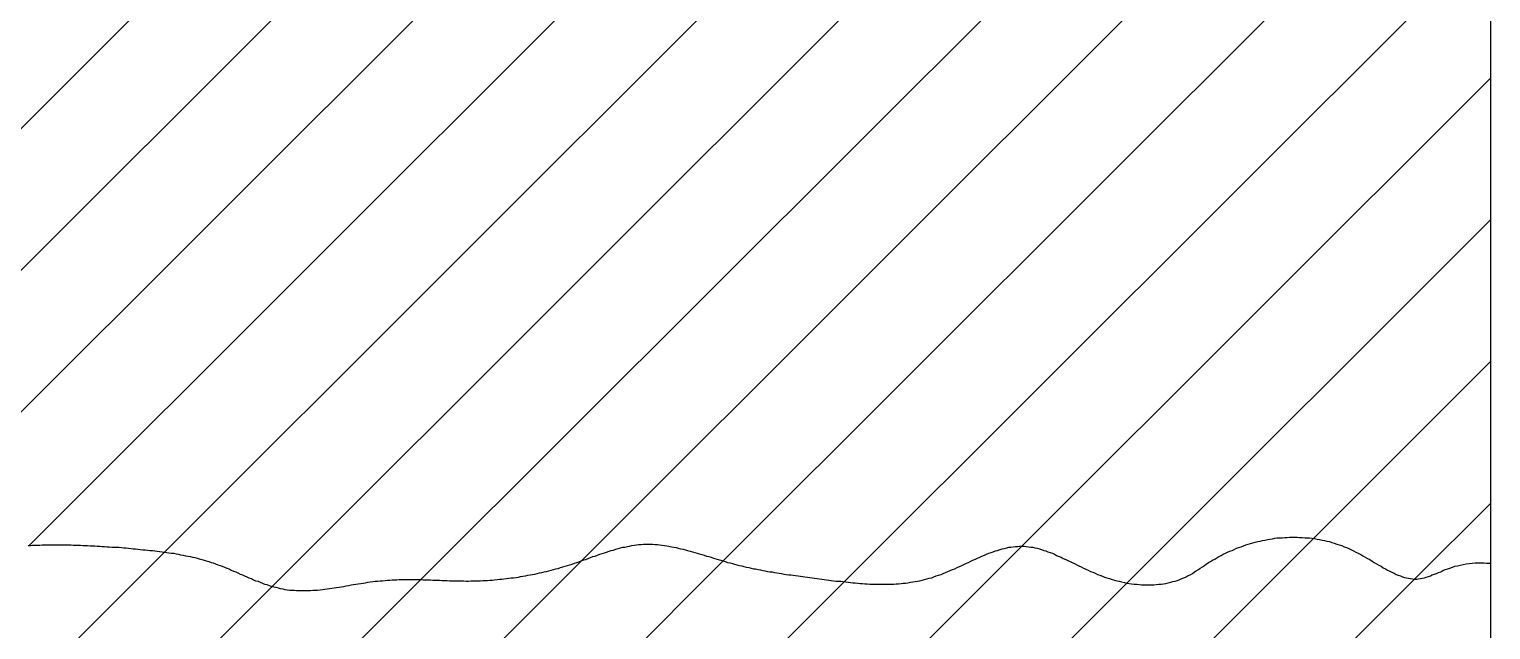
# Model space of a CAD drawing. Extents: x 443 to 1217, y -1921 to -677.
# Drawn here: x 527.88 to 537.58, y -1569.37 to -1565.38 of the extents above; entities that cross this region are included whole.
import ezdxf

# ---------------------------------------------------------------- set-up
doc = ezdxf.new("R2010")
doc.units = 0
doc.header["$MEASUREMENT"] = 0
doc.layers.add('2', color=2, linetype='CONTINUOUS')
doc.layers.add('3', color=8, linetype='CONTINUOUS')

msp = doc.modelspace()

# ---------------------------------------------------------------- linework, layer by layer
at = {"layer": '2', "color": 8, "linetype": 'Continuous'}
for p, q in [((525.1891, -1568.6753), (533.0263, -1560.8382)), ((525.7597, -1569.0467), (533.8507, -1560.9556)), ((526.7454, -1569.0028), (534.8765, -1560.8717)), ((527.876, -1568.8141), (535.8273, -1560.8628)), ((529.488, -1569.0858), (537.5768, -1560.997)), ((528.7737, -1568.8583), (536.5748, -1561.0572)), ((530.4746, -1569.0411), (537.5768, -1561.9389)), ((531.5412, -1568.9163), (537.5768, -1562.8807)), ((532.4823, -1568.9171), (537.5768, -1563.8226)), ((533.2857, -1569.0556), (537.5768, -1564.7645)), ((534.4643, -1568.8189), (537.5768, -1565.7064)), ((535.1615, -1569.0635), (537.5768, -1566.6482)), ((536.3995, -1568.7675), (537.5768, -1567.5901)), ((537.0715, -1569.0373), (537.5768, -1568.532)), ((532.0789, -1573.088), (536.3995, -1568.7675)), ((525.1891, -1572.4428), (528.7737, -1568.8583)), ((530.172, -1573.1112), (534.4644, -1568.8189)), ((527.4918, -1572.9657), (531.5412, -1568.9163)), ((528.6256, -1572.7739), (532.4823, -1568.9171)), ((525.5194, -1573.0544), (529.488, -1569.0858)), ((526.3588, -1573.1569), (530.4746, -1569.0411)), ((529.401, -1572.9403), (533.2857, -1569.0556)), ((531.1013, -1573.1238), (535.1615, -1569.0635)), ((533.2127, -1572.8961), (537.0715, -1569.0373))]:
    msp.add_line(p, q, dxfattribs=at)
at = {"layer": '3', "color": 3, "linetype": 'Continuous'}
msp.add_line((537.5768, -1575.3266), (537.5768, -1554.5472), dxfattribs=at)
at = {"layer": '3', "color": 3}
for p, q in [((527.8841, -1568.8144), (527.8981, -1568.8124)), ((527.8981, -1568.8124), (527.9141, -1568.8124)), ((527.9141, -1568.8124), (527.9301, -1568.8124)), ((527.9301, -1568.8124), (527.9461, -1568.8124)), ((527.9461, -1568.8124), (527.9621, -1568.8104)), ((527.9621, -1568.8104), (527.978, -1568.8104)), ((527.978, -1568.8104), (527.994, -1568.8104)), ((527.994, -1568.8104), (528.01, -1568.8104)), ((528.01, -1568.8104), (528.026, -1568.8104)), ((528.026, -1568.8104), (528.042, -1568.8104)), ((528.042, -1568.8104), (528.058, -1568.8104)), ((528.058, -1568.8104), (528.0739, -1568.8104)), ((528.0739, -1568.8104), (528.0899, -1568.8104)), ((528.0899, -1568.8104), (528.1059, -1568.8104)), ((528.1059, -1568.8104), (528.1219, -1568.8104)), ((528.1219, -1568.8104), (528.1379, -1568.8104)), ((528.1379, -1568.8104), (528.1539, -1568.8104)), ((528.1539, -1568.8104), (528.1679, -1568.8124)), ((528.1679, -1568.8124), (528.1838, -1568.8124)), ((528.1838, -1568.8124), (528.1998, -1568.8124)), ((528.1998, -1568.8124), (528.2158, -1568.8124)), ((528.2158, -1568.8124), (528.2318, -1568.8144)), ((531.8762, -1568.8144), (531.8921, -1568.8124)), ((531.8921, -1568.8124), (531.9061, -1568.8104)), ((531.9061, -1568.8104), (531.9221, -1568.8084)), ((531.9221, -1568.8084), (531.9381, -1568.8084)), ((531.9381, -1568.8084), (531.9521, -1568.8064)), ((531.9521, -1568.8064), (531.9681, -1568.8064)), ((531.9681, -1568.8064), (531.9841, -1568.8064)), ((531.9841, -1568.8064), (531.998, -1568.8064)), ((531.998, -1568.8064), (532.014, -1568.8064)), ((532.014, -1568.8064), (532.03, -1568.8084)), ((532.03, -1568.8084), (532.046, -1568.8084)), ((532.046, -1568.8084), (532.06, -1568.8104)), ((532.06, -1568.8104), (532.076, -1568.8124)), ((532.076, -1568.8124), (532.0919, -1568.8144)), ((535.9361, -1568.8164), (535.9521, -1568.8104)), ((535.9521, -1568.8104), (535.9661, -1568.8064)), ((535.9661, -1568.8064), (535.9821, -1568.8004)), ((535.9821, -1568.8004), (535.9981, -1568.7964)), ((535.9981, -1568.7964), (536.014, -1568.7924)), ((536.014, -1568.7924), (536.03, -1568.7884)), ((536.03, -1568.7884), (536.046, -1568.7844)), ((536.046, -1568.7844), (536.062, -1568.7804)), ((536.062, -1568.7804), (536.078, -1568.7784)), ((536.078, -1568.7784), (536.094, -1568.7744)), ((536.094, -1568.7744), (536.11, -1568.7724)), ((536.11, -1568.7724), (536.1279, -1568.7704)), ((536.1279, -1568.7704), (536.1439, -1568.7664)), ((536.1439, -1568.7664), (536.1599, -1568.7644)), ((536.1599, -1568.7644), (536.1759, -1568.7644)), ((536.1759, -1568.7644), (536.1919, -1568.7624)), ((536.1919, -1568.7624), (536.2099, -1568.7604)), ((536.2099, -1568.7604), (536.2258, -1568.7604)), ((536.2258, -1568.7604), (536.2418, -1568.7584)), ((536.2418, -1568.7584), (536.2578, -1568.7584)), ((536.2578, -1568.7584), (536.2758, -1568.7584)), ((536.2758, -1568.7584), (536.2918, -1568.7584)), ((536.2918, -1568.7584), (536.3078, -1568.7604)), ((536.3078, -1568.7604), (536.3257, -1568.7604)), ((536.3257, -1568.7604), (536.3417, -1568.7624)), ((536.3417, -1568.7624), (536.3577, -1568.7624)), ((536.3577, -1568.7624), (536.3737, -1568.7644)), ((536.3737, -1568.7644), (536.3917, -1568.7664)), ((536.3917, -1568.7664), (536.4077, -1568.7684)), ((536.4077, -1568.7684), (536.4236, -1568.7724)), ((536.4236, -1568.7724), (536.4396, -1568.7744)), ((536.4396, -1568.7744), (536.4576, -1568.7784)), ((536.4576, -1568.7784), (536.4736, -1568.7804)), ((536.4736, -1568.7804), (536.4896, -1568.7844)), ((536.4896, -1568.7844), (536.5056, -1568.7884)), ((536.5056, -1568.7884), (536.5215, -1568.7944)), ((536.5215, -1568.7944), (536.5375, -1568.7984)), ((536.5375, -1568.7984), (536.5555, -1568.8044)), ((536.5555, -1568.8044), (536.5715, -1568.8104)), ((536.5715, -1568.8104), (536.5875, -1568.8144)), ((527.8681, -1568.8144), (527.8841, -1568.8144)), ((528.2318, -1568.8144), (528.2478, -1568.8144)), ((528.2478, -1568.8144), (528.2638, -1568.8144)), ((528.2638, -1568.8144), (528.2797, -1568.8164)), ((528.2797, -1568.8164), (528.2957, -1568.8164)), ((528.2957, -1568.8164), (528.3117, -1568.8164)), ((528.3117, -1568.8164), (528.3277, -1568.8184)), ((528.3277, -1568.8184), (528.3437, -1568.8184)), ((528.3437, -1568.8184), (528.3597, -1568.8204)), ((528.3597, -1568.8204), (528.3756, -1568.8204)), ((528.3756, -1568.8204), (528.3916, -1568.8224)), ((528.3916, -1568.8224), (528.4076, -1568.8224)), ((528.4076, -1568.8224), (528.4236, -1568.8244)), ((528.4236, -1568.8244), (528.4396, -1568.8244)), ((528.4396, -1568.8244), (528.4556, -1568.8264)), ((528.4556, -1568.8264), (528.4715, -1568.8264)), ((528.4715, -1568.8264), (528.4875, -1568.8284)), ((528.4875, -1568.8284), (528.5035, -1568.8304)), ((528.5035, -1568.8304), (528.5195, -1568.8304)), ((528.5195, -1568.8304), (528.5355, -1568.8324)), ((528.5355, -1568.8324), (528.5515, -1568.8344)), ((528.5515, -1568.8344), (528.5655, -1568.8364)), ((528.5655, -1568.8364), (528.5814, -1568.8364)), ((528.5814, -1568.8364), (528.5974, -1568.8384)), ((528.5974, -1568.8384), (528.6134, -1568.8404)), ((528.6134, -1568.8404), (528.6294, -1568.8424)), ((528.6294, -1568.8424), (528.6454, -1568.8424)), ((528.6454, -1568.8424), (528.6614, -1568.8444)), ((528.6614, -1568.8444), (528.6773, -1568.8464)), ((528.6773, -1568.8464), (528.6933, -1568.8484)), ((528.6933, -1568.8484), (528.7093, -1568.8504)), ((528.7093, -1568.8504), (528.7253, -1568.8523)), ((528.7253, -1568.8523), (528.7413, -1568.8543)), ((528.7413, -1568.8543), (528.7573, -1568.8563)), ((528.7573, -1568.8563), (528.7713, -1568.8583)), ((528.7713, -1568.8583), (528.7872, -1568.8603)), ((528.7872, -1568.8603), (528.8032, -1568.8623)), ((528.8032, -1568.8623), (528.8192, -1568.8643)), ((528.8192, -1568.8643), (528.8352, -1568.8663)), ((528.8352, -1568.8663), (528.8512, -1568.8703)), ((528.8512, -1568.8703), (528.8672, -1568.8723)), ((528.8672, -1568.8723), (528.8811, -1568.8763)), ((528.8811, -1568.8763), (528.8971, -1568.8783)), ((528.8971, -1568.8783), (528.9131, -1568.8823)), ((528.9131, -1568.8823), (528.9291, -1568.8843)), ((528.9291, -1568.8843), (528.9431, -1568.8883)), ((528.9431, -1568.8883), (528.9591, -1568.8923)), ((528.9591, -1568.8923), (528.975, -1568.8943)), ((528.975, -1568.8943), (528.991, -1568.8983)), ((528.991, -1568.8983), (529.005, -1568.9023)), ((529.005, -1568.9023), (529.021, -1568.9063)), ((529.021, -1568.9063), (529.037, -1568.9123)), ((531.5405, -1568.9163), (531.5565, -1568.9103)), ((531.5565, -1568.9103), (531.5705, -1568.9063)), ((531.5705, -1568.9063), (531.5865, -1568.9003)), ((531.5865, -1568.9003), (531.6024, -1568.8943)), ((531.6024, -1568.8943), (531.6164, -1568.8883)), ((531.6164, -1568.8883), (531.6324, -1568.8843)), ((531.6324, -1568.8843), (531.6484, -1568.8783)), ((531.6484, -1568.8783), (531.6624, -1568.8723)), ((531.6624, -1568.8723), (531.6784, -1568.8683)), ((531.6784, -1568.8683), (531.6943, -1568.8623)), ((531.6943, -1568.8623), (531.7083, -1568.8583)), ((531.7083, -1568.8583), (531.7243, -1568.8523)), ((531.7243, -1568.8523), (531.7383, -1568.8484)), ((531.7383, -1568.8484), (531.7543, -1568.8444)), ((531.7543, -1568.8444), (531.7703, -1568.8384)), ((531.7703, -1568.8384), (531.7843, -1568.8344)), ((531.7843, -1568.8344), (531.8002, -1568.8304)), ((531.8002, -1568.8304), (531.8162, -1568.8264)), ((531.8162, -1568.8264), (531.8302, -1568.8244)), ((531.8302, -1568.8244), (531.8462, -1568.8204)), ((531.8462, -1568.8204), (531.8602, -1568.8184)), ((531.8602, -1568.8184), (531.8762, -1568.8144)), ((532.0919, -1568.8144), (532.1079, -1568.8164)), ((532.1079, -1568.8164), (532.1219, -1568.8184)), ((532.1219, -1568.8184), (532.1379, -1568.8224)), ((532.1379, -1568.8224), (532.1539, -1568.8244)), ((532.1539, -1568.8244), (532.1699, -1568.8284)), ((532.1699, -1568.8284), (532.1839, -1568.8324)), ((532.1839, -1568.8324), (532.1998, -1568.8364)), ((532.1998, -1568.8364), (532.2158, -1568.8384)), ((532.2158, -1568.8384), (532.2318, -1568.8424)), ((532.2318, -1568.8424), (532.2458, -1568.8464)), ((532.2458, -1568.8464), (532.2618, -1568.8523)), ((532.2618, -1568.8523), (532.2778, -1568.8563)), ((532.2778, -1568.8563), (532.2937, -1568.8603)), ((532.2937, -1568.8603), (532.3097, -1568.8643)), ((532.3097, -1568.8643), (532.3237, -1568.8703)), ((532.3237, -1568.8703), (532.3397, -1568.8743)), ((532.3397, -1568.8743), (532.3557, -1568.8783)), ((532.3557, -1568.8783), (532.3717, -1568.8843)), ((532.3717, -1568.8843), (532.3877, -1568.8883)), ((532.3877, -1568.8883), (532.4016, -1568.8923)), ((532.4016, -1568.8923), (532.4176, -1568.8983)), ((532.4176, -1568.8983), (532.4336, -1568.9023)), ((532.4336, -1568.9023), (532.4496, -1568.9063)), ((532.4496, -1568.9063), (532.4656, -1568.9123)), ((534.1399, -1568.9123), (534.1559, -1568.9043)), ((534.1559, -1568.9043), (534.1699, -1568.8983)), ((534.1699, -1568.8983), (534.1859, -1568.8923)), ((534.1859, -1568.8923), (534.1999, -1568.8843)), ((534.1999, -1568.8843), (534.2158, -1568.8783)), ((534.2158, -1568.8783), (534.2298, -1568.8723)), ((534.2298, -1568.8723), (534.2458, -1568.8663)), ((534.2458, -1568.8663), (534.2598, -1568.8603)), ((534.2598, -1568.8603), (534.2738, -1568.8563)), ((534.2738, -1568.8563), (534.2898, -1568.8504)), ((534.2898, -1568.8504), (534.3037, -1568.8464)), ((534.3037, -1568.8464), (534.3197, -1568.8404)), ((534.3197, -1568.8404), (534.3337, -1568.8364)), ((534.3337, -1568.8364), (534.3477, -1568.8344)), ((534.3477, -1568.8344), (534.3637, -1568.8304)), ((534.3637, -1568.8304), (534.3777, -1568.8264)), ((534.3777, -1568.8264), (534.3917, -1568.8244)), ((534.3917, -1568.8244), (534.4076, -1568.8224)), ((534.4076, -1568.8224), (534.4216, -1568.8204)), ((534.4216, -1568.8204), (534.4356, -1568.8204)), ((534.4356, -1568.8204), (534.4496, -1568.8184)), ((534.4496, -1568.8184), (534.4656, -1568.8184)), ((534.4656, -1568.8184), (534.4796, -1568.8184)), ((534.4796, -1568.8184), (534.4936, -1568.8204)), ((534.4936, -1568.8204), (534.5075, -1568.8224)), ((534.5075, -1568.8224), (534.5235, -1568.8244)), ((534.5235, -1568.8244), (534.5375, -1568.8264)), ((534.5375, -1568.8264), (534.5515, -1568.8304)), ((534.5515, -1568.8304), (534.5655, -1568.8324)), ((534.5655, -1568.8324), (534.5815, -1568.8364)), ((534.5815, -1568.8364), (534.5955, -1568.8404)), ((534.5955, -1568.8404), (534.6094, -1568.8464)), ((534.6094, -1568.8464), (534.6234, -1568.8504)), ((534.6234, -1568.8504), (534.6374, -1568.8563)), ((534.6374, -1568.8563), (534.6534, -1568.8603)), ((534.6534, -1568.8603), (534.6674, -1568.8663)), ((534.6674, -1568.8663), (534.6814, -1568.8723)), ((534.6814, -1568.8723), (534.6954, -1568.8803)), ((534.6954, -1568.8803), (534.7113, -1568.8863)), ((534.7113, -1568.8863), (534.7253, -1568.8923)), ((534.7253, -1568.8923), (534.7393, -1568.9003)), ((534.7393, -1568.9003), (534.7553, -1568.9063)), ((534.7553, -1568.9063), (534.7693, -1568.9143)), ((535.7303, -1568.9123), (535.7443, -1568.9043)), ((535.7443, -1568.9043), (535.7583, -1568.8963)), ((535.7583, -1568.8963), (535.7723, -1568.8883)), ((535.7723, -1568.8883), (535.7863, -1568.8803)), ((535.7863, -1568.8803), (535.8003, -1568.8723)), ((535.8003, -1568.8723), (535.8162, -1568.8663)), ((535.8162, -1568.8663), (535.8302, -1568.8583)), ((535.8302, -1568.8583), (535.8442, -1568.8523)), ((535.8442, -1568.8523), (535.8602, -1568.8464)), ((535.8602, -1568.8464), (535.8742, -1568.8404)), ((535.8742, -1568.8404), (535.8902, -1568.8324)), ((535.8902, -1568.8324), (535.9042, -1568.8284)), ((535.9042, -1568.8284), (535.9201, -1568.8224)), ((535.9201, -1568.8224), (535.9361, -1568.8164)), ((536.5875, -1568.8144), (536.6035, -1568.8224)), ((536.6035, -1568.8224), (536.6194, -1568.8284)), ((536.6194, -1568.8284), (536.6354, -1568.8344)), ((536.6354, -1568.8344), (536.6514, -1568.8424)), ((536.6514, -1568.8424), (536.6654, -1568.8504)), ((536.6654, -1568.8504), (536.6814, -1568.8583)), ((536.6814, -1568.8583), (536.6974, -1568.8663)), ((536.6974, -1568.8663), (536.7134, -1568.8743)), ((536.7134, -1568.8743), (536.7273, -1568.8823)), ((536.7273, -1568.8823), (536.7433, -1568.8923)), ((536.7433, -1568.8923), (536.7593, -1568.9003)), ((536.7593, -1568.9003), (536.7733, -1568.9083)), ((536.7733, -1568.9083), (536.7893, -1568.9183)), ((529.037, -1568.9123), (529.051, -1568.9163)), ((529.051, -1568.9163), (529.067, -1568.9203)), ((529.067, -1568.9203), (529.0829, -1568.9263)), ((529.0829, -1568.9263), (529.0969, -1568.9303)), ((529.0969, -1568.9303), (529.1129, -1568.9363)), ((529.1129, -1568.9363), (529.1269, -1568.9423)), ((529.1269, -1568.9423), (529.1429, -1568.9463)), ((529.1429, -1568.9463), (529.1569, -1568.9522)), ((529.1569, -1568.9522), (529.1729, -1568.9582)), ((529.1729, -1568.9582), (529.1868, -1568.9642)), ((529.1868, -1568.9642), (529.2028, -1568.9702)), ((529.2028, -1568.9702), (529.2168, -1568.9782)), ((529.2168, -1568.9782), (529.2308, -1568.9842)), ((529.2308, -1568.9842), (529.2468, -1568.9902)), ((529.2468, -1568.9902), (529.2608, -1568.9962)), ((529.2608, -1568.9962), (529.2767, -1569.0042)), ((529.2767, -1569.0042), (529.2907, -1569.0102)), ((531.2008, -1569.0102), (531.2168, -1569.0062)), ((531.2168, -1569.0062), (531.2308, -1569.0042)), ((531.2308, -1569.0042), (531.2468, -1569.0002)), ((531.2468, -1569.0002), (531.2628, -1568.9962)), ((531.2628, -1568.9962), (531.2788, -1568.9942)), ((531.2788, -1568.9942), (531.2947, -1568.9902)), ((531.2947, -1568.9902), (531.3087, -1568.9862)), ((531.3087, -1568.9862), (531.3247, -1568.9822)), ((531.3247, -1568.9822), (531.3407, -1568.9782)), ((531.3407, -1568.9782), (531.3567, -1568.9742)), ((531.3567, -1568.9742), (531.3707, -1568.9702)), ((531.3707, -1568.9702), (531.3866, -1568.9662)), ((531.3866, -1568.9662), (531.4026, -1568.9602)), ((531.4026, -1568.9602), (531.4186, -1568.9562)), ((531.4186, -1568.9562), (531.4326, -1568.9522)), ((531.4326, -1568.9522), (531.4486, -1568.9463)), ((531.4486, -1568.9463), (531.4646, -1568.9423)), ((531.4646, -1568.9423), (531.4786, -1568.9383)), ((531.4786, -1568.9383), (531.4945, -1568.9323)), ((531.4945, -1568.9323), (531.5105, -1568.9263)), ((531.5105, -1568.9263), (531.5245, -1568.9223)), ((531.5245, -1568.9223), (531.5405, -1568.9163)), ((532.4656, -1568.9123), (532.4796, -1568.9163)), ((532.4796, -1568.9163), (532.4955, -1568.9203)), ((532.4955, -1568.9203), (532.5115, -1568.9263)), ((532.5115, -1568.9263), (532.5275, -1568.9303)), ((532.5275, -1568.9303), (532.5435, -1568.9343)), ((532.5435, -1568.9343), (532.5575, -1568.9383)), ((532.5575, -1568.9383), (532.5735, -1568.9423)), ((532.5735, -1568.9423), (532.5895, -1568.9463)), ((532.5895, -1568.9463), (532.6054, -1568.9503)), ((532.6054, -1568.9503), (532.6194, -1568.9542)), ((532.6194, -1568.9542), (532.6354, -1568.9582)), ((532.6354, -1568.9582), (532.6514, -1568.9602)), ((532.6514, -1568.9602), (532.6674, -1568.9642)), ((532.6674, -1568.9642), (532.6834, -1568.9682)), ((532.6834, -1568.9682), (532.6973, -1568.9702)), ((532.6973, -1568.9702), (532.7133, -1568.9742)), ((532.7133, -1568.9742), (532.7293, -1568.9762)), ((532.7293, -1568.9762), (532.7453, -1568.9802)), ((532.7453, -1568.9802), (532.7613, -1568.9822)), ((532.7613, -1568.9822), (532.7753, -1568.9862)), ((532.7753, -1568.9862), (532.7913, -1568.9882)), ((532.7913, -1568.9882), (532.8072, -1568.9902)), ((532.8072, -1568.9902), (532.8232, -1568.9942)), ((532.8232, -1568.9942), (532.8372, -1568.9962)), ((532.8372, -1568.9962), (532.8532, -1568.9982)), ((532.8532, -1568.9982), (532.8692, -1569.0002)), ((532.8692, -1569.0002), (532.8852, -1569.0042)), ((532.8852, -1569.0042), (532.9011, -1569.0062)), ((532.9011, -1569.0062), (532.9171, -1569.0082)), ((532.9171, -1569.0082), (532.9311, -1569.0102)), ((533.9121, -1569.0122), (533.9281, -1569.0062)), ((533.9281, -1569.0062), (533.9421, -1569.0002)), ((533.9421, -1569.0002), (533.9581, -1568.9942)), ((533.9581, -1568.9942), (533.9741, -1568.9862)), ((533.9741, -1568.9862), (533.9881, -1568.9802)), ((533.9881, -1568.9802), (534.004, -1568.9742)), ((534.004, -1568.9742), (534.02, -1568.9682)), ((534.02, -1568.9682), (534.034, -1568.9602)), ((534.034, -1568.9602), (534.05, -1568.9542)), ((534.05, -1568.9542), (534.066, -1568.9463)), ((534.066, -1568.9463), (534.08, -1568.9403)), ((534.08, -1568.9403), (534.096, -1568.9323)), ((534.096, -1568.9323), (534.1099, -1568.9263)), ((534.1099, -1568.9263), (534.1259, -1568.9183)), ((534.1259, -1568.9183), (534.1399, -1568.9123)), ((534.7693, -1568.9143), (534.7853, -1568.9203)), ((534.7853, -1568.9203), (534.7993, -1568.9283)), ((534.7993, -1568.9283), (534.8132, -1568.9343)), ((534.8132, -1568.9343), (534.8292, -1568.9423)), ((534.8292, -1568.9423), (534.8432, -1568.9503)), ((534.8432, -1568.9503), (534.8592, -1568.9562)), ((534.8592, -1568.9562), (534.8732, -1568.9642)), ((534.8732, -1568.9642), (534.8892, -1568.9722)), ((534.8892, -1568.9722), (534.9051, -1568.9782)), ((534.9051, -1568.9782), (534.9191, -1568.9862)), ((534.9191, -1568.9862), (534.9351, -1568.9922)), ((534.9351, -1568.9922), (534.9511, -1568.9982)), ((534.9511, -1568.9982), (534.9671, -1569.0062)), ((534.9671, -1569.0062), (534.9831, -1569.0122)), ((535.5685, -1569.0142), (535.5825, -1569.0082)), ((535.5825, -1569.0082), (535.5965, -1569.0002)), ((535.5965, -1569.0002), (535.6104, -1568.9902)), ((535.6104, -1568.9902), (535.6224, -1568.9822)), ((535.6224, -1568.9822), (535.6364, -1568.9742)), ((535.6364, -1568.9742), (535.6484, -1568.9642)), ((535.6484, -1568.9642), (535.6624, -1568.9562)), ((535.6624, -1568.9562), (535.6764, -1568.9463)), ((535.6764, -1568.9463), (535.6884, -1568.9383)), ((535.6884, -1568.9383), (535.7024, -1568.9283)), ((535.7024, -1568.9283), (535.7163, -1568.9203)), ((535.7163, -1568.9203), (535.7303, -1568.9123)), ((536.7893, -1568.9183), (536.8033, -1568.9263)), ((536.8033, -1568.9263), (536.8192, -1568.9363)), ((536.8192, -1568.9363), (536.8332, -1568.9443)), ((536.8332, -1568.9443), (536.8492, -1568.9522)), ((536.8492, -1568.9522), (536.8632, -1568.9622)), ((536.8632, -1568.9622), (536.8772, -1568.9702)), ((536.8772, -1568.9702), (536.8912, -1568.9782)), ((536.8912, -1568.9782), (536.9072, -1568.9842)), ((536.9072, -1568.9842), (536.9211, -1568.9922)), ((536.9211, -1568.9922), (536.9351, -1568.9982)), ((536.9351, -1568.9982), (536.9491, -1569.0062)), ((536.9491, -1569.0062), (536.9631, -1569.0122)), ((537.1889, -1569.0102), (537.2029, -1569.0042)), ((537.2029, -1569.0042), (537.2168, -1569.0002)), ((537.2168, -1569.0002), (537.2308, -1568.9942)), ((537.2308, -1568.9942), (537.2448, -1568.9882)), ((537.2448, -1568.9882), (537.2588, -1568.9802)), ((537.2588, -1568.9802), (537.2748, -1568.9742)), ((537.2748, -1568.9742), (537.2908, -1568.9682)), ((537.2908, -1568.9682), (537.3048, -1568.9642)), ((537.3048, -1568.9642), (537.3227, -1568.9582)), ((537.3227, -1568.9582), (537.3387, -1568.9522)), ((537.3387, -1568.9522), (537.3567, -1568.9483)), ((537.3567, -1568.9483), (537.3747, -1568.9443)), ((537.3747, -1568.9443), (537.3927, -1568.9403)), ((537.3927, -1568.9403), (537.4127, -1568.9363)), ((537.4127, -1568.9363), (537.4326, -1568.9343)), ((537.4326, -1568.9343), (537.4526, -1568.9323)), ((537.4526, -1568.9323), (537.4726, -1568.9303)), ((537.4726, -1568.9303), (537.4946, -1568.9303)), ((537.4946, -1568.9303), (537.5146, -1568.9303)), ((537.5146, -1568.9303), (537.5325, -1568.9303)), ((537.5325, -1568.9303), (537.5485, -1568.9323)), ((537.5485, -1568.9323), (537.5625, -1568.9323)), ((537.5625, -1568.9323), (537.5705, -1568.9323)), ((537.5705, -1568.9323), (537.5765, -1568.9323)), ((529.2907, -1569.0102), (529.3047, -1569.0162)), ((529.3047, -1569.0162), (529.3207, -1569.0222)), ((529.3207, -1569.0222), (529.3347, -1569.0282)), ((529.3347, -1569.0282), (529.3507, -1569.0342)), ((529.3507, -1569.0342), (529.3647, -1569.0422)), ((529.3647, -1569.0422), (529.3786, -1569.0482)), ((529.3786, -1569.0482), (529.3946, -1569.0522)), ((529.3946, -1569.0522), (529.4086, -1569.0581)), ((529.4086, -1569.0581), (529.4246, -1569.0641)), ((529.4246, -1569.0641), (529.4386, -1569.0701)), ((529.4386, -1569.0701), (529.4526, -1569.0741)), ((529.4526, -1569.0741), (529.4686, -1569.0801)), ((529.4686, -1569.0801), (529.4825, -1569.0841)), ((529.4825, -1569.0841), (529.4985, -1569.0881)), ((529.4985, -1569.0881), (529.5125, -1569.0921)), ((529.5125, -1569.0921), (529.5285, -1569.0961)), ((529.5285, -1569.0961), (529.5425, -1569.1001)), ((529.5425, -1569.1001), (529.5585, -1569.1021)), ((529.5585, -1569.1021), (529.5725, -1569.1061)), ((529.8222, -1569.1061), (529.8382, -1569.1041)), ((529.8382, -1569.1041), (529.8542, -1569.1021)), ((529.8542, -1569.1021), (529.8682, -1569.1001)), ((529.8682, -1569.1001), (529.8841, -1569.0981)), ((529.8841, -1569.0981), (529.9001, -1569.0961)), ((529.9001, -1569.0961), (529.9161, -1569.0941)), ((529.9161, -1569.0941), (529.9321, -1569.0901)), ((529.9321, -1569.0901), (529.9481, -1569.0881)), ((529.9481, -1569.0881), (529.9641, -1569.0861)), ((529.9641, -1569.0861), (529.98, -1569.0821)), ((529.98, -1569.0821), (529.996, -1569.0801)), ((529.996, -1569.0801), (530.012, -1569.0761)), ((530.012, -1569.0761), (530.028, -1569.0741)), ((530.028, -1569.0741), (530.044, -1569.0721)), ((530.044, -1569.0721), (530.06, -1569.0681)), ((530.06, -1569.0681), (530.076, -1569.0661)), ((530.076, -1569.0661), (530.0919, -1569.0641)), ((530.0919, -1569.0641), (530.1079, -1569.0621)), ((530.1079, -1569.0621), (530.1239, -1569.0581)), ((530.1239, -1569.0581), (530.1399, -1569.0561)), ((530.1399, -1569.0561), (530.1559, -1569.0541)), ((530.1559, -1569.0541), (530.1719, -1569.0522)), ((530.1719, -1569.0522), (530.1898, -1569.0502)), ((530.1898, -1569.0502), (530.2058, -1569.0482)), ((530.2058, -1569.0482), (530.2218, -1569.0482)), ((530.2218, -1569.0482), (530.2378, -1569.0462)), ((530.2378, -1569.0462), (530.2538, -1569.0442)), ((530.2538, -1569.0442), (530.2698, -1569.0442)), ((530.2698, -1569.0442), (530.2857, -1569.0422)), ((530.2857, -1569.0422), (530.2997, -1569.0422)), ((530.2997, -1569.0422), (530.3157, -1569.0422)), ((530.3157, -1569.0422), (530.3317, -1569.0402)), ((530.3317, -1569.0402), (530.3477, -1569.0402)), ((530.3477, -1569.0402), (530.3637, -1569.0402)), ((530.3637, -1569.0402), (530.3797, -1569.0402)), ((530.3797, -1569.0402), (530.3956, -1569.0402)), ((530.3956, -1569.0402), (530.4116, -1569.0402)), ((530.4116, -1569.0402), (530.4276, -1569.0402)), ((530.4276, -1569.0402), (530.4436, -1569.0402)), ((530.4436, -1569.0402), (530.4596, -1569.0402)), ((530.4596, -1569.0402), (530.4756, -1569.0402)), ((530.4756, -1569.0402), (530.4915, -1569.0422)), ((530.4915, -1569.0422), (530.5075, -1569.0422)), ((530.5075, -1569.0422), (530.5235, -1569.0422)), ((530.5235, -1569.0422), (530.5395, -1569.0422)), ((530.5395, -1569.0422), (530.5555, -1569.0442)), ((530.5555, -1569.0442), (530.5715, -1569.0442)), ((530.5715, -1569.0442), (530.5874, -1569.0442)), ((530.5874, -1569.0442), (530.6014, -1569.0442)), ((530.6014, -1569.0442), (530.6174, -1569.0462)), ((530.6174, -1569.0462), (530.6334, -1569.0462)), ((530.6334, -1569.0462), (530.6494, -1569.0462)), ((530.6494, -1569.0462), (530.6654, -1569.0482)), ((530.6654, -1569.0482), (530.6814, -1569.0482)), ((530.6814, -1569.0482), (530.6973, -1569.0482)), ((530.6973, -1569.0482), (530.7133, -1569.0482)), ((530.7133, -1569.0482), (530.7293, -1569.0482)), ((530.7293, -1569.0482), (530.7453, -1569.0482)), ((530.7453, -1569.0482), (530.7593, -1569.0482)), ((530.7593, -1569.0482), (530.7753, -1569.0502)), ((530.7753, -1569.0502), (530.7912, -1569.0502)), ((530.7912, -1569.0502), (530.8072, -1569.0482)), ((530.8072, -1569.0482), (530.8232, -1569.0482)), ((530.8232, -1569.0482), (530.8392, -1569.0482)), ((530.8392, -1569.0482), (530.8552, -1569.0482)), ((530.8552, -1569.0482), (530.8712, -1569.0482)), ((530.8712, -1569.0482), (530.8871, -1569.0462)), ((530.8871, -1569.0462), (530.9011, -1569.0462)), ((530.9011, -1569.0462), (530.9171, -1569.0462)), ((530.9171, -1569.0462), (530.9331, -1569.0442)), ((530.9331, -1569.0442), (530.9491, -1569.0442)), ((530.9491, -1569.0442), (530.9651, -1569.0422)), ((530.9651, -1569.0422), (530.9811, -1569.0402)), ((530.9811, -1569.0402), (530.997, -1569.0382)), ((530.997, -1569.0382), (531.013, -1569.0382)), ((531.013, -1569.0382), (531.027, -1569.0362)), ((531.027, -1569.0362), (531.043, -1569.0342)), ((531.043, -1569.0342), (531.059, -1569.0322)), ((531.059, -1569.0322), (531.075, -1569.0302)), ((531.075, -1569.0302), (531.0909, -1569.0282)), ((531.0909, -1569.0282), (531.1069, -1569.0262)), ((531.1069, -1569.0262), (531.1229, -1569.0242)), ((531.1229, -1569.0242), (531.1369, -1569.0202)), ((531.1369, -1569.0202), (531.1529, -1569.0182)), ((531.1529, -1569.0182), (531.1689, -1569.0162)), ((531.1689, -1569.0162), (531.1848, -1569.0122)), ((531.1848, -1569.0122), (531.2008, -1569.0102)), ((532.9311, -1569.0102), (532.9471, -1569.0122)), ((532.9471, -1569.0122), (532.9631, -1569.0142)), ((532.9631, -1569.0142), (532.9791, -1569.0162)), ((532.9791, -1569.0162), (532.995, -1569.0182)), ((532.995, -1569.0182), (533.011, -1569.0202)), ((533.011, -1569.0202), (533.025, -1569.0222)), ((533.025, -1569.0222), (533.041, -1569.0242)), ((533.041, -1569.0242), (533.057, -1569.0262)), ((533.057, -1569.0262), (533.073, -1569.0302)), ((533.073, -1569.0302), (533.089, -1569.0322)), ((533.089, -1569.0322), (533.1049, -1569.0342)), ((533.1049, -1569.0342), (533.1209, -1569.0362)), ((533.1209, -1569.0362), (533.1369, -1569.0382)), ((533.1369, -1569.0382), (533.1529, -1569.0402)), ((533.1529, -1569.0402), (533.1669, -1569.0422)), ((533.1669, -1569.0422), (533.1829, -1569.0442)), ((533.1829, -1569.0442), (533.1988, -1569.0462)), ((533.1988, -1569.0462), (533.2148, -1569.0482)), ((533.2148, -1569.0482), (533.2308, -1569.0502)), ((533.2308, -1569.0502), (533.2468, -1569.0522)), ((533.2468, -1569.0522), (533.2628, -1569.0522)), ((533.2628, -1569.0522), (533.2788, -1569.0541)), ((533.2788, -1569.0541), (533.2948, -1569.0561)), ((533.2948, -1569.0561), (533.3107, -1569.0581)), ((533.3107, -1569.0581), (533.3267, -1569.0601)), ((533.3267, -1569.0601), (533.3427, -1569.0621)), ((533.3427, -1569.0621), (533.3587, -1569.0621)), ((533.3587, -1569.0621), (533.3747, -1569.0641)), ((533.3747, -1569.0641), (533.3907, -1569.0661)), ((533.3907, -1569.0661), (533.4066, -1569.0661)), ((533.4066, -1569.0661), (533.4226, -1569.0681)), ((533.4226, -1569.0681), (533.4386, -1569.0681)), ((533.4386, -1569.0681), (533.4546, -1569.0701)), ((533.4546, -1569.0701), (533.4706, -1569.0701)), ((533.4706, -1569.0701), (533.4866, -1569.0701)), ((533.4866, -1569.0701), (533.5025, -1569.0721)), ((533.5025, -1569.0721), (533.5185, -1569.0721)), ((533.5185, -1569.0721), (533.5345, -1569.0721)), ((533.5345, -1569.0721), (533.5505, -1569.0721)), ((533.5505, -1569.0721), (533.5665, -1569.0721)), ((533.5665, -1569.0721), (533.5825, -1569.0721)), ((533.5825, -1569.0721), (533.5984, -1569.0701)), ((533.5984, -1569.0701), (533.6144, -1569.0701)), ((533.6144, -1569.0701), (533.6304, -1569.0681)), ((533.6304, -1569.0681), (533.6464, -1569.0681)), ((533.6464, -1569.0681), (533.6624, -1569.0661)), ((533.6624, -1569.0661), (533.6764, -1569.0641)), ((533.6764, -1569.0641), (533.6924, -1569.0641)), ((533.6924, -1569.0641), (533.7083, -1569.0621)), ((533.7083, -1569.0621), (533.7243, -1569.0581)), ((533.7243, -1569.0581), (533.7403, -1569.0561)), ((533.7403, -1569.0561), (533.7563, -1569.0541)), ((533.7563, -1569.0541), (533.7723, -1569.0502)), ((533.7723, -1569.0502), (533.7883, -1569.0482)), ((533.7883, -1569.0482), (533.8022, -1569.0442)), ((533.8022, -1569.0442), (533.8182, -1569.0402)), ((533.8182, -1569.0402), (533.8342, -1569.0362)), ((533.8342, -1569.0362), (533.8502, -1569.0322)), ((533.8502, -1569.0322), (533.8662, -1569.0282)), ((533.8662, -1569.0282), (533.8802, -1569.0222)), ((533.8802, -1569.0222), (533.8962, -1569.0162)), ((533.8962, -1569.0162), (533.9121, -1569.0122)), ((534.9831, -1569.0122), (534.9991, -1569.0182)), ((534.9991, -1569.0182), (535.013, -1569.0242)), ((535.013, -1569.0242), (535.029, -1569.0302)), ((535.029, -1569.0302), (535.047, -1569.0342)), ((535.047, -1569.0342), (535.063, -1569.0402)), ((535.063, -1569.0402), (535.079, -1569.0442)), ((535.079, -1569.0442), (535.095, -1569.0482)), ((535.095, -1569.0482), (535.1109, -1569.0522)), ((535.1109, -1569.0522), (535.1269, -1569.0561)), ((535.1269, -1569.0561), (535.1449, -1569.0601)), ((535.1449, -1569.0601), (535.1609, -1569.0641)), ((535.1609, -1569.0641), (535.1769, -1569.0661)), ((535.1769, -1569.0661), (535.1929, -1569.0681)), ((535.1929, -1569.0681), (535.2108, -1569.0701)), ((535.2108, -1569.0701), (535.2268, -1569.0721)), ((535.2268, -1569.0721), (535.2428, -1569.0741)), ((535.2428, -1569.0741), (535.2588, -1569.0761)), ((535.2588, -1569.0761), (535.2768, -1569.0761)), ((535.2768, -1569.0761), (535.2928, -1569.0761)), ((535.2928, -1569.0761), (535.3087, -1569.0761)), ((535.3087, -1569.0761), (535.3247, -1569.0761)), ((535.3247, -1569.0761), (535.3407, -1569.0761)), ((535.3407, -1569.0761), (535.3567, -1569.0741)), ((535.3567, -1569.0741), (535.3727, -1569.0721)), ((535.3727, -1569.0721), (535.3887, -1569.0701)), ((535.3887, -1569.0701), (535.4047, -1569.0681)), ((535.4047, -1569.0681), (535.4206, -1569.0661)), ((535.4206, -1569.0661), (535.4366, -1569.0621)), ((535.4366, -1569.0621), (535.4526, -1569.0581)), ((535.4526, -1569.0581), (535.4666, -1569.0541)), ((535.4666, -1569.0541), (535.4826, -1569.0502)), ((535.4826, -1569.0502), (535.4966, -1569.0462)), ((535.4966, -1569.0462), (535.5125, -1569.0402)), ((535.5125, -1569.0402), (535.5265, -1569.0342)), ((535.5265, -1569.0342), (535.5405, -1569.0282)), ((535.5405, -1569.0282), (535.5545, -1569.0222)), ((535.5545, -1569.0222), (535.5685, -1569.0142)), ((536.9631, -1569.0122), (536.9771, -1569.0162)), ((536.9771, -1569.0162), (536.9911, -1569.0222)), ((536.9911, -1569.0222), (537.0051, -1569.0262)), ((537.0051, -1569.0262), (537.017, -1569.0302)), ((537.017, -1569.0302), (537.031, -1569.0322)), ((537.031, -1569.0322), (537.045, -1569.0342)), ((537.045, -1569.0342), (537.059, -1569.0362)), ((537.059, -1569.0362), (537.071, -1569.0382)), ((537.071, -1569.0382), (537.085, -1569.0382)), ((537.085, -1569.0382), (537.097, -1569.0362)), ((537.097, -1569.0362), (537.111, -1569.0342)), ((537.111, -1569.0342), (537.1229, -1569.0322)), ((537.1229, -1569.0322), (537.1369, -1569.0282)), ((537.1369, -1569.0282), (537.1489, -1569.0242)), ((537.1489, -1569.0242), (537.1629, -1569.0202)), ((537.1629, -1569.0202), (537.1769, -1569.0162)), ((537.1769, -1569.0162), (537.1889, -1569.0102)), ((529.5725, -1569.1061), (529.5884, -1569.1081)), ((529.5884, -1569.1081), (529.6044, -1569.1101)), ((529.6044, -1569.1101), (529.6184, -1569.1121)), ((529.6184, -1569.1121), (529.6344, -1569.1121)), ((529.6344, -1569.1121), (529.6504, -1569.1141)), ((529.6504, -1569.1141), (529.6644, -1569.1141)), ((529.6644, -1569.1141), (529.6803, -1569.1141)), ((529.6803, -1569.1141), (529.6963, -1569.1141)), ((529.6963, -1569.1141), (529.7123, -1569.1141)), ((529.7123, -1569.1141), (529.7283, -1569.1141)), ((529.7283, -1569.1141), (529.7423, -1569.1141)), ((529.7423, -1569.1141), (529.7583, -1569.1121)), ((529.7583, -1569.1121), (529.7743, -1569.1121)), ((529.7743, -1569.1121), (529.7902, -1569.1101)), ((529.7902, -1569.1101), (529.8062, -1569.1081)), ((529.8062, -1569.1081), (529.8222, -1569.1061))]:
    msp.add_line(p, q, dxfattribs=at)

doc.saveas('drawing.dxf')
